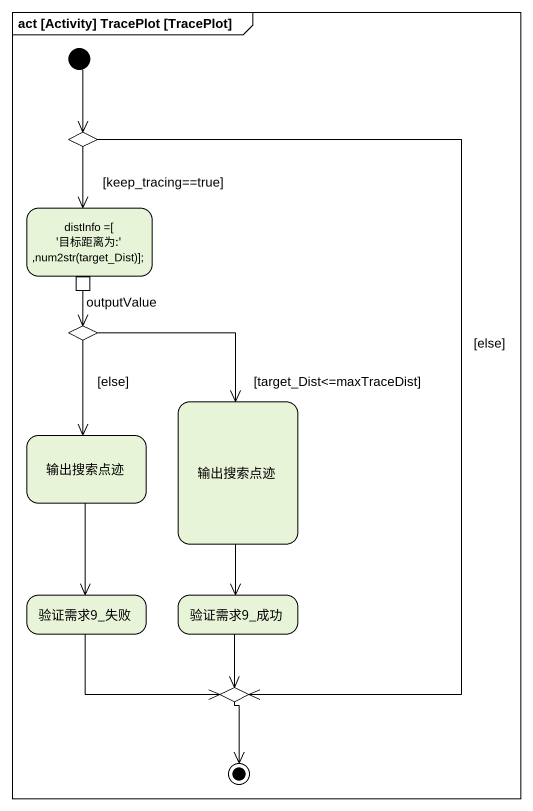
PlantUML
@startuml
mainframe act [Activity] TracePlot [TracePlot]
hide empty description
state choice1 <<choice>>
state "distInfo =[ '目标距离为:' ,num2str(target_Dist)];" as distInfo_目标距离为_num2str {
  state outputValue <<outputPin>>
}
state choice2 <<choice>>
state 输出搜索点迹
state "输出搜索点迹" as 输出搜索点迹_2
state 验证需求9_失败
state 验证需求9_成功
state choice3 <<choice>>
[*] --> choice1
choice1 --> distInfo_目标距离为_num2str : [keep_tracing==true]
choice1 --> choice3 : [else]
outputValue --> choice2
choice2 --> 输出搜索点迹 : [target_Dist<=maxTraceDist]
choice2 --> 输出搜索点迹_2 : [else]
输出搜索点迹 --> 验证需求9_成功
输出搜索点迹_2 --> 验证需求9_失败
验证需求9_失败 -right-> choice3
验证需求9_成功 --> choice3
choice3 --> [*]
@enduml
